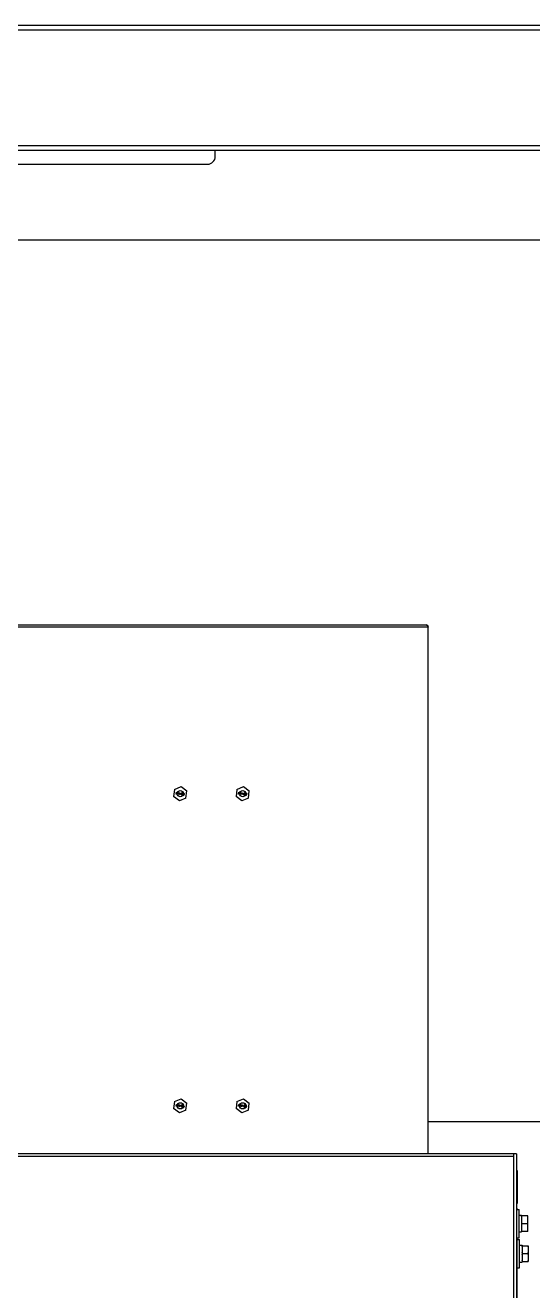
# Model space of a CAD drawing. Header units: millimetres. Extents: x 32496 to 166256, y 3504 to 23939.
# Drawn here: x 40522 to 40847, y 21353 to 22164 of the extents above; entities that cross this region are included whole.
import ezdxf

# ---------------------------------------------------------------- set-up
doc = ezdxf.new("R2010")
doc.units = ezdxf.units.MM
for name, color, linetype in [('2401-00854_BSO-M4-25_1_0', 7, 'Continuous'), ('2401-01144-S-M6-16HWM_1_0', 7, 'Continuous'), ('4215-19366_1_1_0', 7, 'Continuous'), ('4215-19373_1_1_0', 7, 'Continuous'), ('4215-23304_2_1_1_0', 7, 'Continuous'), ('4215-HRQZZ01_1_1_0', 7, 'Continuous'), ('FG-S120X100-_0', 7, 'Continuous'), ('QIAOJIA-1_0', 7, 'Continuous'), ('S04S0230_0', 7, 'Continuous')]:
    doc.layers.add(name, color=color, linetype=linetype)

msp = doc.modelspace()

# ---------------------------------------------------------------- linework, layer by layer
at = {"layer": '2401-00854_BSO-M4-25_1_0', "color": 7, "linetype": 'Continuous'}
for p, q in [((40617.51, 21674.18), (40616.932, 21669.597)), ((40620.612, 21666.806), (40616.932, 21669.597)), ((40617.51, 21674.18), (40621.767, 21675.971)), ((40618.56, 21671.115), (40618.71, 21672.305)), ((40618.709, 21671.096), (40618.56, 21671.115)), ((40618.827, 21672.033), (40618.709, 21671.096)), ((40618.71, 21672.305), (40618.933, 21672.277)), ((40618.827, 21672.033), (40619.056, 21671.052)), ((40619.171, 21671.166), (40618.933, 21672.277)), ((40619.254, 21671.027), (40619.056, 21671.052)), ((40619.677, 21672.184), (40619.171, 21671.166)), ((40619.254, 21671.027), (40619.72, 21671.921)), ((40619.602, 21670.984), (40619.72, 21671.921)), ((40619.751, 21670.965), (40619.602, 21670.984)), ((40619.677, 21672.184), (40619.901, 21672.155)), ((40619.901, 21672.155), (40619.751, 21670.965)), ((40619.994, 21671.294), (40620.013, 21671.446)), ((40620.589, 21671.219), (40619.994, 21671.294)), ((40620.694, 21672.055), (40620.013, 21671.446)), ((40620.186, 21671.425), (40620.669, 21671.853)), ((40620.186, 21671.425), (40620.608, 21671.371)), ((40620.544, 21670.865), (40620.589, 21671.219)), ((40620.693, 21670.846), (40620.544, 21670.865)), ((40620.608, 21671.371), (40620.669, 21671.853)), ((40620.738, 21671.201), (40620.693, 21670.846)), ((40620.694, 21672.055), (40620.843, 21672.037)), ((40620.986, 21671.169), (40620.738, 21671.201)), ((40620.843, 21672.037), (40620.757, 21671.353)), ((40620.757, 21671.353), (40621.005, 21671.321)), ((40621.005, 21671.321), (40620.986, 21671.169)), ((40621.365, 21671.379), (40621.197, 21671.246)), ((40621.197, 21671.246), (40621.219, 21671.217)), ((40621.219, 21671.217), (40621.359, 21671.328)), ((40621.263, 21671.572), (40621.235, 21671.55)), ((40621.235, 21671.55), (40621.365, 21671.379)), ((40621.371, 21671.43), (40621.263, 21671.572)), ((40621.336, 21671.151), (40621.359, 21671.328)), ((40621.386, 21671.145), (40621.336, 21671.151)), ((40621.371, 21671.43), (40621.394, 21671.607)), ((40621.408, 21671.322), (40621.386, 21671.145)), ((40621.394, 21671.607), (40621.443, 21671.601)), ((40621.408, 21671.322), (40621.516, 21671.18)), ((40621.415, 21671.373), (40621.583, 21671.506)), ((40621.544, 21671.202), (40621.415, 21671.373)), ((40621.443, 21671.601), (40621.421, 21671.423)), ((40621.561, 21671.534), (40621.421, 21671.423)), ((40621.516, 21671.18), (40621.544, 21671.202)), ((40621.583, 21671.506), (40621.561, 21671.534)), ((40621.685, 21670.721), (40621.701, 21670.848)), ((40622.578, 21670.608), (40621.685, 21670.721)), ((40622.476, 21671.393), (40621.701, 21670.848)), ((40621.767, 21675.971), (40625.447, 21673.179)), ((40621.863, 21671.728), (40621.825, 21671.63)), ((40621.949, 21671.614), (40621.825, 21671.63)), ((40621.975, 21671.817), (40621.863, 21671.728)), ((40621.9, 21670.823), (40622.59, 21671.302)), ((40621.9, 21670.823), (40622.594, 21670.735)), ((40621.949, 21671.614), (40622.008, 21671.684)), ((40622.08, 21671.855), (40621.975, 21671.817)), ((40622.008, 21671.684), (40622.089, 21671.725)), ((40622.257, 21671.858), (40622.08, 21671.855)), ((40622.089, 21671.725), (40622.216, 21671.735)), ((40622.315, 21671.722), (40622.216, 21671.735)), ((40622.257, 21671.858), (40622.356, 21671.846)), ((40622.315, 21671.722), (40622.436, 21671.681)), ((40622.502, 21671.802), (40622.356, 21671.846)), ((40622.436, 21671.681), (40622.504, 21671.621)), ((40622.538, 21671.488), (40622.476, 21671.393)), ((40622.595, 21671.739), (40622.502, 21671.802)), ((40622.504, 21671.621), (40622.544, 21671.539)), ((40622.538, 21671.488), (40622.544, 21671.539)), ((40622.594, 21670.735), (40622.578, 21670.608)), ((40622.59, 21671.302), (40622.649, 21671.372)), ((40622.681, 21671.625), (40622.595, 21671.739)), ((40622.649, 21671.372), (40622.687, 21671.47)), ((40622.693, 21671.52), (40622.681, 21671.625)), ((40622.693, 21671.52), (40622.687, 21671.47)), ((40622.815, 21670.887), (40622.852, 21670.78)), ((40622.815, 21670.887), (40622.964, 21670.869)), ((40622.844, 21671.115), (40622.927, 21671.774)), ((40623.017, 21671.094), (40622.844, 21671.115)), ((40622.852, 21670.78), (40622.913, 21670.669)), ((40622.913, 21670.669), (40623.028, 21670.578)), ((40622.927, 21671.774), (40623.77, 21671.668)), ((40623.001, 21670.761), (40622.964, 21670.869)), ((40623.035, 21671.632), (40622.984, 21671.226)), ((40623.117, 21671.287), (40622.984, 21671.226)), ((40623.069, 21670.701), (40623.001, 21670.761)), ((40623.017, 21671.094), (40623.126, 21671.157)), ((40623.028, 21670.578), (40623.149, 21670.537)), ((40623.754, 21671.541), (40623.035, 21671.632)), ((40623.165, 21670.663), (40623.069, 21670.701)), ((40623.244, 21671.297), (40623.117, 21671.287)), ((40623.126, 21671.157), (40623.228, 21671.17)), ((40623.297, 21670.518), (40623.149, 21670.537)), ((40623.165, 21670.663), (40623.313, 21670.644)), ((40623.377, 21671.151), (40623.228, 21671.17)), ((40623.244, 21671.297), (40623.393, 21671.278)), ((40623.297, 21670.518), (40623.425, 21670.528)), ((40623.416, 21670.657), (40623.313, 21670.644)), ((40623.377, 21671.151), (40623.473, 21671.113)), ((40623.514, 21671.237), (40623.393, 21671.278)), ((40623.497, 21670.699), (40623.416, 21670.657)), ((40623.425, 21670.528), (40623.558, 21670.588)), ((40623.473, 21671.113), (40623.541, 21671.053)), ((40623.556, 21670.768), (40623.497, 21670.699)), ((40623.629, 21671.145), (40623.514, 21671.237)), ((40623.541, 21671.053), (40623.581, 21670.971)), ((40623.59, 21670.841), (40623.556, 21670.768)), ((40623.558, 21670.588), (40623.645, 21670.68)), ((40623.581, 21670.971), (40623.597, 21670.892)), ((40623.59, 21670.841), (40623.597, 21670.892)), ((40623.69, 21671.034), (40623.629, 21671.145)), ((40623.645, 21670.68), (40623.711, 21670.8)), ((40623.724, 21670.902), (40623.69, 21671.034)), ((40623.724, 21670.902), (40623.711, 21670.8)), ((40623.77, 21671.668), (40623.754, 21671.541)), ((40624.87, 21668.597), (40625.447, 21673.179)), ((40657.51, 21674.18), (40656.932, 21669.597)), ((40660.612, 21666.806), (40656.932, 21669.597)), ((40657.51, 21674.18), (40661.767, 21675.971)), ((40658.56, 21671.115), (40658.71, 21672.305)), ((40658.709, 21671.096), (40658.56, 21671.115)), ((40658.827, 21672.033), (40658.709, 21671.096)), ((40658.71, 21672.305), (40658.933, 21672.277)), ((40658.827, 21672.033), (40659.056, 21671.052)), ((40659.171, 21671.166), (40658.933, 21672.277)), ((40659.254, 21671.027), (40659.056, 21671.052)), ((40659.677, 21672.184), (40659.171, 21671.166)), ((40659.254, 21671.027), (40659.72, 21671.921)), ((40659.602, 21670.984), (40659.72, 21671.921)), ((40659.751, 21670.965), (40659.602, 21670.984)), ((40659.677, 21672.184), (40659.901, 21672.155)), ((40659.901, 21672.155), (40659.751, 21670.965)), ((40659.994, 21671.294), (40660.013, 21671.446)), ((40660.589, 21671.219), (40659.994, 21671.294)), ((40660.694, 21672.055), (40660.013, 21671.446)), ((40660.186, 21671.425), (40660.669, 21671.853)), ((40660.186, 21671.425), (40660.608, 21671.371)), ((40660.544, 21670.865), (40660.589, 21671.219)), ((40660.693, 21670.846), (40660.544, 21670.865)), ((40660.608, 21671.371), (40660.669, 21671.853)), ((40660.738, 21671.201), (40660.693, 21670.846)), ((40660.694, 21672.055), (40660.843, 21672.037)), ((40660.986, 21671.169), (40660.738, 21671.201)), ((40660.843, 21672.037), (40660.757, 21671.353)), ((40660.757, 21671.353), (40661.005, 21671.321)), ((40661.005, 21671.321), (40660.986, 21671.169)), ((40661.365, 21671.379), (40661.197, 21671.246)), ((40661.197, 21671.246), (40661.219, 21671.217)), ((40661.219, 21671.217), (40661.359, 21671.328)), ((40661.263, 21671.572), (40661.235, 21671.55)), ((40661.235, 21671.55), (40661.365, 21671.379)), ((40661.371, 21671.43), (40661.263, 21671.572)), ((40661.336, 21671.151), (40661.359, 21671.328)), ((40661.386, 21671.145), (40661.336, 21671.151)), ((40661.371, 21671.43), (40661.394, 21671.607)), ((40661.408, 21671.322), (40661.386, 21671.145)), ((40661.394, 21671.607), (40661.443, 21671.601)), ((40661.408, 21671.322), (40661.516, 21671.18)), ((40661.415, 21671.373), (40661.583, 21671.506)), ((40661.544, 21671.202), (40661.415, 21671.373)), ((40661.443, 21671.601), (40661.421, 21671.423)), ((40661.561, 21671.534), (40661.421, 21671.423)), ((40661.516, 21671.18), (40661.544, 21671.202)), ((40661.583, 21671.506), (40661.561, 21671.534)), ((40661.685, 21670.721), (40661.701, 21670.848)), ((40662.578, 21670.608), (40661.685, 21670.721)), ((40662.476, 21671.393), (40661.701, 21670.848)), ((40661.767, 21675.971), (40665.447, 21673.179)), ((40661.863, 21671.728), (40661.825, 21671.63)), ((40661.949, 21671.614), (40661.825, 21671.63)), ((40661.975, 21671.817), (40661.863, 21671.728)), ((40661.9, 21670.823), (40662.59, 21671.302)), ((40661.9, 21670.823), (40662.594, 21670.735)), ((40661.949, 21671.614), (40662.008, 21671.684)), ((40662.08, 21671.855), (40661.975, 21671.817)), ((40662.008, 21671.684), (40662.089, 21671.725)), ((40662.257, 21671.858), (40662.08, 21671.855)), ((40662.089, 21671.725), (40662.216, 21671.735)), ((40662.315, 21671.722), (40662.216, 21671.735)), ((40662.257, 21671.858), (40662.356, 21671.846)), ((40662.315, 21671.722), (40662.436, 21671.681)), ((40662.502, 21671.802), (40662.356, 21671.846)), ((40662.436, 21671.681), (40662.504, 21671.621)), ((40662.538, 21671.488), (40662.476, 21671.393)), ((40662.595, 21671.739), (40662.502, 21671.802)), ((40662.504, 21671.621), (40662.544, 21671.539)), ((40662.538, 21671.488), (40662.544, 21671.539)), ((40662.594, 21670.735), (40662.578, 21670.608)), ((40662.59, 21671.302), (40662.649, 21671.372)), ((40662.681, 21671.625), (40662.595, 21671.739)), ((40662.649, 21671.372), (40662.687, 21671.47)), ((40662.693, 21671.52), (40662.681, 21671.625)), ((40662.693, 21671.52), (40662.687, 21671.47)), ((40662.815, 21670.887), (40662.852, 21670.78)), ((40662.815, 21670.887), (40662.964, 21670.869)), ((40662.844, 21671.115), (40662.927, 21671.774)), ((40663.017, 21671.094), (40662.844, 21671.115)), ((40662.852, 21670.78), (40662.913, 21670.669)), ((40662.913, 21670.669), (40663.028, 21670.578)), ((40662.927, 21671.774), (40663.77, 21671.668)), ((40663.001, 21670.761), (40662.964, 21670.869)), ((40663.035, 21671.632), (40662.984, 21671.226)), ((40663.117, 21671.287), (40662.984, 21671.226)), ((40663.069, 21670.701), (40663.001, 21670.761)), ((40663.017, 21671.094), (40663.126, 21671.157)), ((40663.028, 21670.578), (40663.149, 21670.537)), ((40663.754, 21671.541), (40663.035, 21671.632)), ((40663.165, 21670.663), (40663.069, 21670.701)), ((40663.244, 21671.297), (40663.117, 21671.287)), ((40663.126, 21671.157), (40663.228, 21671.17)), ((40663.297, 21670.518), (40663.149, 21670.537)), ((40663.165, 21670.663), (40663.313, 21670.644)), ((40663.377, 21671.151), (40663.228, 21671.17)), ((40663.244, 21671.297), (40663.393, 21671.278)), ((40663.297, 21670.518), (40663.425, 21670.528)), ((40663.416, 21670.657), (40663.313, 21670.644)), ((40663.377, 21671.151), (40663.473, 21671.113)), ((40663.514, 21671.237), (40663.393, 21671.278)), ((40663.497, 21670.699), (40663.416, 21670.657)), ((40663.425, 21670.528), (40663.558, 21670.588)), ((40663.473, 21671.113), (40663.541, 21671.053)), ((40663.556, 21670.768), (40663.497, 21670.699)), ((40663.629, 21671.145), (40663.514, 21671.237)), ((40663.541, 21671.053), (40663.581, 21670.971)), ((40663.59, 21670.841), (40663.556, 21670.768)), ((40663.558, 21670.588), (40663.645, 21670.68)), ((40663.581, 21670.971), (40663.597, 21670.892)), ((40663.59, 21670.841), (40663.597, 21670.892)), ((40663.69, 21671.034), (40663.629, 21671.145)), ((40663.645, 21670.68), (40663.711, 21670.8)), ((40663.724, 21670.902), (40663.69, 21671.034)), ((40663.724, 21670.902), (40663.711, 21670.8)), ((40663.77, 21671.668), (40663.754, 21671.541)), ((40664.87, 21668.597), (40665.447, 21673.179)), ((40624.87, 21668.597), (40620.612, 21666.806)), ((40664.87, 21668.597), (40660.612, 21666.806)), ((40617.51, 21474.18), (40621.767, 21475.971)), ((40621.767, 21475.971), (40625.447, 21473.179)), ((40657.51, 21474.18), (40661.767, 21475.971)), ((40661.767, 21475.971), (40665.447, 21473.179)), ((40617.51, 21474.18), (40616.932, 21469.597)), ((40620.612, 21466.806), (40616.932, 21469.597)), ((40618.56, 21471.115), (40618.71, 21472.305)), ((40618.709, 21471.096), (40618.56, 21471.115)), ((40618.827, 21472.033), (40618.709, 21471.096)), ((40618.71, 21472.305), (40618.933, 21472.277)), ((40618.827, 21472.033), (40619.056, 21471.052)), ((40619.171, 21471.166), (40618.933, 21472.277)), ((40619.254, 21471.027), (40619.056, 21471.052)), ((40619.677, 21472.184), (40619.171, 21471.166)), ((40619.254, 21471.027), (40619.72, 21471.921)), ((40619.602, 21470.984), (40619.72, 21471.921)), ((40619.751, 21470.965), (40619.602, 21470.984)), ((40619.677, 21472.184), (40619.901, 21472.155)), ((40619.901, 21472.155), (40619.751, 21470.965)), ((40619.994, 21471.294), (40620.013, 21471.446)), ((40620.589, 21471.219), (40619.994, 21471.294)), ((40620.694, 21472.055), (40620.013, 21471.446)), ((40620.186, 21471.425), (40620.669, 21471.853)), ((40620.186, 21471.425), (40620.608, 21471.371)), ((40620.544, 21470.865), (40620.589, 21471.219)), ((40620.693, 21470.846), (40620.544, 21470.865)), ((40620.608, 21471.371), (40620.669, 21471.853)), ((40624.87, 21468.597), (40620.612, 21466.806)), ((40620.738, 21471.201), (40620.693, 21470.846)), ((40620.694, 21472.055), (40620.843, 21472.037)), ((40620.986, 21471.169), (40620.738, 21471.201)), ((40620.843, 21472.037), (40620.757, 21471.353)), ((40620.757, 21471.353), (40621.005, 21471.321)), ((40621.005, 21471.321), (40620.986, 21471.169)), ((40621.365, 21471.379), (40621.197, 21471.246)), ((40621.197, 21471.246), (40621.219, 21471.217)), ((40621.219, 21471.217), (40621.359, 21471.328)), ((40621.263, 21471.572), (40621.235, 21471.55)), ((40621.235, 21471.55), (40621.365, 21471.379)), ((40621.371, 21471.43), (40621.263, 21471.572)), ((40621.336, 21471.151), (40621.359, 21471.328)), ((40621.386, 21471.145), (40621.336, 21471.151)), ((40621.371, 21471.43), (40621.394, 21471.607)), ((40621.408, 21471.322), (40621.386, 21471.145)), ((40621.394, 21471.607), (40621.443, 21471.601)), ((40621.408, 21471.322), (40621.516, 21471.18)), ((40621.415, 21471.373), (40621.583, 21471.506)), ((40621.544, 21471.202), (40621.415, 21471.373)), ((40621.443, 21471.601), (40621.421, 21471.423)), ((40621.561, 21471.534), (40621.421, 21471.423)), ((40621.516, 21471.18), (40621.544, 21471.202)), ((40621.583, 21471.506), (40621.561, 21471.534)), ((40621.685, 21470.721), (40621.701, 21470.848)), ((40622.578, 21470.608), (40621.685, 21470.721)), ((40622.476, 21471.393), (40621.701, 21470.848)), ((40621.863, 21471.728), (40621.825, 21471.63)), ((40621.949, 21471.614), (40621.825, 21471.63)), ((40621.975, 21471.817), (40621.863, 21471.728)), ((40621.9, 21470.823), (40622.59, 21471.302)), ((40621.9, 21470.823), (40622.594, 21470.735)), ((40621.949, 21471.614), (40622.008, 21471.684)), ((40622.08, 21471.855), (40621.975, 21471.817)), ((40622.008, 21471.684), (40622.089, 21471.725)), ((40622.257, 21471.858), (40622.08, 21471.855)), ((40622.089, 21471.725), (40622.216, 21471.735)), ((40622.315, 21471.722), (40622.216, 21471.735)), ((40622.257, 21471.858), (40622.356, 21471.846)), ((40622.315, 21471.722), (40622.436, 21471.681)), ((40622.502, 21471.802), (40622.356, 21471.846)), ((40622.436, 21471.681), (40622.504, 21471.621)), ((40622.538, 21471.488), (40622.476, 21471.393)), ((40622.595, 21471.739), (40622.502, 21471.802)), ((40622.504, 21471.621), (40622.544, 21471.539)), ((40622.538, 21471.488), (40622.544, 21471.539)), ((40622.594, 21470.735), (40622.578, 21470.608)), ((40622.59, 21471.302), (40622.649, 21471.372)), ((40622.681, 21471.625), (40622.595, 21471.739)), ((40622.649, 21471.372), (40622.687, 21471.47)), ((40622.693, 21471.52), (40622.681, 21471.625)), ((40622.693, 21471.52), (40622.687, 21471.47)), ((40622.815, 21470.887), (40622.852, 21470.78)), ((40622.815, 21470.887), (40622.964, 21470.869)), ((40622.844, 21471.115), (40622.927, 21471.774)), ((40623.017, 21471.094), (40622.844, 21471.115)), ((40622.852, 21470.78), (40622.913, 21470.669)), ((40622.913, 21470.669), (40623.028, 21470.578)), ((40622.927, 21471.774), (40623.77, 21471.668)), ((40623.001, 21470.761), (40622.964, 21470.869)), ((40623.035, 21471.632), (40622.984, 21471.226)), ((40623.117, 21471.287), (40622.984, 21471.226)), ((40623.069, 21470.701), (40623.001, 21470.761)), ((40623.017, 21471.094), (40623.126, 21471.157)), ((40623.028, 21470.578), (40623.149, 21470.537)), ((40623.754, 21471.541), (40623.035, 21471.632)), ((40623.165, 21470.663), (40623.069, 21470.701)), ((40623.244, 21471.297), (40623.117, 21471.287)), ((40623.126, 21471.157), (40623.228, 21471.17)), ((40623.297, 21470.518), (40623.149, 21470.537)), ((40623.165, 21470.663), (40623.313, 21470.644)), ((40623.377, 21471.151), (40623.228, 21471.17)), ((40623.244, 21471.297), (40623.393, 21471.278)), ((40623.297, 21470.518), (40623.425, 21470.528)), ((40623.416, 21470.657), (40623.313, 21470.644)), ((40623.377, 21471.151), (40623.473, 21471.113)), ((40623.514, 21471.237), (40623.393, 21471.278)), ((40623.497, 21470.699), (40623.416, 21470.657)), ((40623.425, 21470.528), (40623.558, 21470.588)), ((40623.473, 21471.113), (40623.541, 21471.053)), ((40623.556, 21470.768), (40623.497, 21470.699)), ((40623.629, 21471.145), (40623.514, 21471.237)), ((40623.541, 21471.053), (40623.581, 21470.971)), ((40623.59, 21470.841), (40623.556, 21470.768)), ((40623.558, 21470.588), (40623.645, 21470.68)), ((40623.581, 21470.971), (40623.597, 21470.892)), ((40623.59, 21470.841), (40623.597, 21470.892)), ((40623.69, 21471.034), (40623.629, 21471.145)), ((40623.645, 21470.68), (40623.711, 21470.8)), ((40623.724, 21470.902), (40623.69, 21471.034)), ((40623.724, 21470.902), (40623.711, 21470.8)), ((40623.77, 21471.668), (40623.754, 21471.541)), ((40624.87, 21468.597), (40625.447, 21473.179)), ((40657.51, 21474.18), (40656.932, 21469.597)), ((40660.612, 21466.806), (40656.932, 21469.597)), ((40658.56, 21471.115), (40658.71, 21472.305)), ((40658.709, 21471.096), (40658.56, 21471.115)), ((40658.827, 21472.033), (40658.709, 21471.096)), ((40658.71, 21472.305), (40658.933, 21472.277)), ((40658.827, 21472.033), (40659.056, 21471.052)), ((40659.171, 21471.166), (40658.933, 21472.277)), ((40659.254, 21471.027), (40659.056, 21471.052)), ((40659.677, 21472.184), (40659.171, 21471.166)), ((40659.254, 21471.027), (40659.72, 21471.921)), ((40659.602, 21470.984), (40659.72, 21471.921)), ((40659.751, 21470.965), (40659.602, 21470.984)), ((40659.677, 21472.184), (40659.901, 21472.155)), ((40659.901, 21472.155), (40659.751, 21470.965)), ((40659.994, 21471.294), (40660.013, 21471.446)), ((40660.589, 21471.219), (40659.994, 21471.294)), ((40660.694, 21472.055), (40660.013, 21471.446)), ((40660.186, 21471.425), (40660.669, 21471.853)), ((40660.186, 21471.425), (40660.608, 21471.371)), ((40660.544, 21470.865), (40660.589, 21471.219)), ((40660.693, 21470.846), (40660.544, 21470.865)), ((40660.608, 21471.371), (40660.669, 21471.853)), ((40664.87, 21468.597), (40660.612, 21466.806)), ((40660.738, 21471.201), (40660.693, 21470.846)), ((40660.694, 21472.055), (40660.843, 21472.037)), ((40660.986, 21471.169), (40660.738, 21471.201)), ((40660.843, 21472.037), (40660.757, 21471.353)), ((40660.757, 21471.353), (40661.005, 21471.321)), ((40661.005, 21471.321), (40660.986, 21471.169)), ((40661.365, 21471.379), (40661.197, 21471.246)), ((40661.197, 21471.246), (40661.219, 21471.217)), ((40661.219, 21471.217), (40661.359, 21471.328)), ((40661.263, 21471.572), (40661.235, 21471.55)), ((40661.235, 21471.55), (40661.365, 21471.379)), ((40661.371, 21471.43), (40661.263, 21471.572)), ((40661.336, 21471.151), (40661.359, 21471.328)), ((40661.386, 21471.145), (40661.336, 21471.151)), ((40661.371, 21471.43), (40661.394, 21471.607)), ((40661.408, 21471.322), (40661.386, 21471.145)), ((40661.394, 21471.607), (40661.443, 21471.601)), ((40661.408, 21471.322), (40661.516, 21471.18)), ((40661.415, 21471.373), (40661.583, 21471.506)), ((40661.544, 21471.202), (40661.415, 21471.373)), ((40661.443, 21471.601), (40661.421, 21471.423)), ((40661.561, 21471.534), (40661.421, 21471.423)), ((40661.516, 21471.18), (40661.544, 21471.202)), ((40661.583, 21471.506), (40661.561, 21471.534)), ((40661.685, 21470.721), (40661.701, 21470.848)), ((40662.578, 21470.608), (40661.685, 21470.721)), ((40662.476, 21471.393), (40661.701, 21470.848)), ((40661.863, 21471.728), (40661.825, 21471.63)), ((40661.949, 21471.614), (40661.825, 21471.63)), ((40661.975, 21471.817), (40661.863, 21471.728)), ((40661.9, 21470.823), (40662.59, 21471.302)), ((40661.9, 21470.823), (40662.594, 21470.735)), ((40661.949, 21471.614), (40662.008, 21471.684)), ((40662.08, 21471.855), (40661.975, 21471.817)), ((40662.008, 21471.684), (40662.089, 21471.725)), ((40662.257, 21471.858), (40662.08, 21471.855)), ((40662.089, 21471.725), (40662.216, 21471.735)), ((40662.315, 21471.722), (40662.216, 21471.735)), ((40662.257, 21471.858), (40662.356, 21471.846)), ((40662.315, 21471.722), (40662.436, 21471.681)), ((40662.502, 21471.802), (40662.356, 21471.846)), ((40662.436, 21471.681), (40662.504, 21471.621)), ((40662.538, 21471.488), (40662.476, 21471.393)), ((40662.595, 21471.739), (40662.502, 21471.802)), ((40662.504, 21471.621), (40662.544, 21471.539)), ((40662.538, 21471.488), (40662.544, 21471.539)), ((40662.594, 21470.735), (40662.578, 21470.608)), ((40662.59, 21471.302), (40662.649, 21471.372)), ((40662.681, 21471.625), (40662.595, 21471.739)), ((40662.649, 21471.372), (40662.687, 21471.47)), ((40662.693, 21471.52), (40662.681, 21471.625)), ((40662.693, 21471.52), (40662.687, 21471.47)), ((40662.815, 21470.887), (40662.852, 21470.78)), ((40662.815, 21470.887), (40662.964, 21470.869)), ((40662.844, 21471.115), (40662.927, 21471.774)), ((40663.017, 21471.094), (40662.844, 21471.115)), ((40662.852, 21470.78), (40662.913, 21470.669)), ((40662.913, 21470.669), (40663.028, 21470.578)), ((40662.927, 21471.774), (40663.77, 21471.668)), ((40663.001, 21470.761), (40662.964, 21470.869)), ((40663.035, 21471.632), (40662.984, 21471.226)), ((40663.117, 21471.287), (40662.984, 21471.226)), ((40663.069, 21470.701), (40663.001, 21470.761)), ((40663.017, 21471.094), (40663.126, 21471.157)), ((40663.028, 21470.578), (40663.149, 21470.537)), ((40663.754, 21471.541), (40663.035, 21471.632)), ((40663.165, 21470.663), (40663.069, 21470.701)), ((40663.244, 21471.297), (40663.117, 21471.287)), ((40663.126, 21471.157), (40663.228, 21471.17)), ((40663.297, 21470.518), (40663.149, 21470.537)), ((40663.165, 21470.663), (40663.313, 21470.644)), ((40663.377, 21471.151), (40663.228, 21471.17)), ((40663.244, 21471.297), (40663.393, 21471.278)), ((40663.297, 21470.518), (40663.425, 21470.528)), ((40663.416, 21470.657), (40663.313, 21470.644)), ((40663.377, 21471.151), (40663.473, 21471.113)), ((40663.514, 21471.237), (40663.393, 21471.278)), ((40663.497, 21470.699), (40663.416, 21470.657)), ((40663.425, 21470.528), (40663.558, 21470.588)), ((40663.473, 21471.113), (40663.541, 21471.053)), ((40663.556, 21470.768), (40663.497, 21470.699)), ((40663.629, 21471.145), (40663.514, 21471.237)), ((40663.541, 21471.053), (40663.581, 21470.971)), ((40663.59, 21470.841), (40663.556, 21470.768)), ((40663.558, 21470.588), (40663.645, 21470.68)), ((40663.581, 21470.971), (40663.597, 21470.892)), ((40663.59, 21470.841), (40663.597, 21470.892)), ((40663.69, 21471.034), (40663.629, 21471.145)), ((40663.645, 21470.68), (40663.711, 21470.8)), ((40663.724, 21470.902), (40663.69, 21471.034)), ((40663.724, 21470.902), (40663.711, 21470.8)), ((40663.77, 21471.668), (40663.754, 21471.541)), ((40664.87, 21468.597), (40665.447, 21473.179))]:
    msp.add_line(p, q, dxfattribs=at)
at = {"layer": '2401-01144-S-M6-16HWM_1_0', "color": 7, "linetype": 'Continuous'}
for p, q in [((40836.64, 21404.888), (40838.24, 21404.888)), ((40838.24, 21386.888), (40838.24, 21404.888)), ((40838.24, 21401.238), (40839.84, 21401.238)), ((40839.84, 21401.238), (40839.84, 21390.538)), ((40843.84, 21400.888), (40839.84, 21400.888)), ((40840.14, 21395.888), (40843.54, 21395.888)), ((40843.84, 21390.888), (40843.84, 21400.888)), ((40836.64, 21386.888), (40838.24, 21386.888)), ((40836.94, 21385.638), (40838.54, 21385.638)), ((40838.24, 21390.538), (40839.84, 21390.538)), ((40838.54, 21367.638), (40838.54, 21385.638)), ((40843.84, 21390.888), (40839.84, 21390.888)), ((40838.54, 21381.988), (40840.14, 21381.988)), ((40840.14, 21381.988), (40840.14, 21371.288)), ((40840.44, 21381.679), (40843.84, 21381.679)), ((40844.14, 21381.67), (40844.14, 21371.606)), ((40838.54, 21371.288), (40840.14, 21371.288)), ((40840.44, 21376.722), (40843.84, 21376.722)), ((40840.44, 21371.68), (40843.84, 21371.68)), ((40840.44, 21371.597), (40843.84, 21371.597)), ((40836.94, 21367.638), (40838.54, 21367.638))]:
    msp.add_line(p, q, dxfattribs=at)
for points, knots in [([(40839.84, 21400.317), (40839.863, 21400.365), (40839.956, 21400.559), (40840.059, 21400.748), (40840.14, 21400.888)], [0, 0, 0, 0, 0.2491573, 1, 1, 1, 1]), ([(40840.14, 21395.888), (40840.113, 21395.935), (40840.007, 21396.122), (40839.908, 21396.314), (40839.84, 21396.46)], [0, 0, 0, 0, 0.2508769, 1, 1, 1, 1]), ([(40839.84, 21395.317), (40839.863, 21395.365), (40839.956, 21395.559), (40840.059, 21395.748), (40840.14, 21395.888)], [0, 0, 0, 0, 0.2491573, 1, 1, 1, 1]), ([(40843.84, 21400.317), (40843.817, 21400.365), (40843.723, 21400.559), (40843.621, 21400.748), (40843.54, 21400.888)], [0, 0, 0, 0, 0.249157, 1, 1, 1, 1]), ([(40843.54, 21395.888), (40843.567, 21395.935), (40843.673, 21396.122), (40843.771, 21396.314), (40843.84, 21396.46)], [0, 0, 0, 0, 0.2508774, 1, 1, 1, 1]), ([(40843.84, 21395.317), (40843.817, 21395.365), (40843.723, 21395.559), (40843.621, 21395.748), (40843.54, 21395.888)], [0, 0, 0, 0, 0.249157, 1, 1, 1, 1]), ([(40840.14, 21390.888), (40840.113, 21390.935), (40840.007, 21391.122), (40839.908, 21391.314), (40839.84, 21391.46)], [0, 0, 0, 0, 0.2508769, 1, 1, 1, 1]), ([(40843.54, 21390.888), (40843.567, 21390.935), (40843.673, 21391.122), (40843.771, 21391.314), (40843.84, 21391.46)], [0, 0, 0, 0, 0.2508774, 1, 1, 1, 1]), ([(40840.44, 21381.679), (40840.413, 21381.679), (40840.313, 21381.676), (40840.213, 21381.673), (40840.14, 21381.67)], [0, 0, 0, 0, 0.2655009, 1, 1, 1, 1]), ([(40840.14, 21381.113), (40840.163, 21381.161), (40840.256, 21381.353), (40840.359, 21381.541), (40840.44, 21381.679)], [0, 0, 0, 0, 0.2491014, 1, 1, 1, 1]), ([(40843.84, 21381.679), (40843.866, 21381.679), (40843.966, 21381.676), (40844.066, 21381.673), (40844.14, 21381.67)], [0, 0, 0, 0, 0.2655023, 1, 1, 1, 1]), ([(40844.14, 21381.113), (40844.117, 21381.161), (40844.023, 21381.353), (40843.921, 21381.541), (40843.84, 21381.679)], [0, 0, 0, 0, 0.249101, 1, 1, 1, 1]), ([(40840.44, 21376.722), (40840.413, 21376.768), (40840.307, 21376.954), (40840.208, 21377.144), (40840.14, 21377.288)], [0, 0, 0, 0, 0.250932, 1, 1, 1, 1]), ([(40840.14, 21376.146), (40840.163, 21376.195), (40840.256, 21376.39), (40840.359, 21376.581), (40840.44, 21376.722)], [0, 0, 0, 0, 0.2492109, 1, 1, 1, 1]), ([(40840.44, 21371.68), (40840.413, 21371.728), (40840.307, 21371.917), (40840.208, 21372.11), (40840.14, 21372.257)], [0, 0, 0, 0, 0.2508241, 1, 1, 1, 1]), ([(40840.14, 21371.671), (40840.163, 21371.672), (40840.263, 21371.675), (40840.363, 21371.678), (40840.44, 21371.68)], [0, 0, 0, 0, 0.2337023, 1, 1, 1, 1]), ([(40840.44, 21371.597), (40840.413, 21371.598), (40840.313, 21371.601), (40840.213, 21371.604), (40840.14, 21371.606)], [0, 0, 0, 0, 0.2655009, 1, 1, 1, 1]), ([(40843.84, 21376.722), (40843.867, 21376.768), (40843.973, 21376.954), (40844.071, 21377.144), (40844.14, 21377.288)], [0, 0, 0, 0, 0.2509325, 1, 1, 1, 1]), ([(40844.14, 21376.146), (40844.117, 21376.195), (40844.023, 21376.39), (40843.921, 21376.581), (40843.84, 21376.722)], [0, 0, 0, 0, 0.2492105, 1, 1, 1, 1]), ([(40843.84, 21371.68), (40843.867, 21371.728), (40843.973, 21371.917), (40844.071, 21372.11), (40844.14, 21372.257)], [0, 0, 0, 0, 0.2508246, 1, 1, 1, 1]), ([(40844.14, 21371.671), (40844.116, 21371.672), (40844.016, 21371.675), (40843.916, 21371.678), (40843.84, 21371.68)], [0, 0, 0, 0, 0.2337031, 1, 1, 1, 1]), ([(40843.84, 21371.597), (40843.866, 21371.598), (40843.966, 21371.601), (40844.066, 21371.604), (40844.14, 21371.606)], [0, 0, 0, 0, 0.2655023, 1, 1, 1, 1])]:
    msp.add_open_spline(points, degree=3, knots=knots, dxfattribs=at)
at = {"layer": '4215-19366_1_1_0', "color": 7, "linetype": 'Continuous'}
for p, q in [((40836.64, 21405.888), (40836.94, 21405.888)), ((40836.94, 21404.888), (40836.94, 21405.888)), ((40836.94, 21318.888), (40836.94, 21386.888))]:
    msp.add_line(p, q, dxfattribs=at)
at = {"layer": '4215-19373_1_1_0', "color": 7, "linetype": 'Continuous'}
for p, q in [((40836.64, 21429.888), (40836.94, 21429.888)), ((40836.94, 21429.888), (40836.94, 21408.888)), ((40836.94, 21408.888), (40836.64, 21408.888))]:
    msp.add_line(p, q, dxfattribs=at)
at = {"layer": '4215-19373_1_1_0', "color": 9, "linetype": 'Continuous'}
msp.add_line((40836.64, 21410.088), (40836.94, 21410.088), dxfattribs=at)
at = {"layer": '4215-19373_1_1_0', "color": 7, "linetype": 'Continuous'}
msp.add_arc((40834.94, 21428.888), 2, 30.000812, 31.600091, dxfattribs=at)
at = {"layer": '4215-23304_2_1_1_0', "color": 7, "linetype": 'Continuous'}
for p, q in [((40836.64, 21440.638), (40158.64, 21440.638)), ((40834.94, 21438.938), (40834.94, 21440.638)), ((40836.64, 21440.638), (40836.64, 20119.138))]:
    msp.add_line(p, q, dxfattribs=at)
at = {"layer": '4215-23304_2_1_1_0', "color": 9, "linetype": 'Continuous'}
for p, q in [((40834.94, 21438.938), (40158.64, 21438.938)), ((40834.94, 20120.838), (40834.94, 21438.938))]:
    msp.add_line(p, q, dxfattribs=at)
at = {"layer": '4215-HRQZZ01_1_1_0', "color": 9, "linetype": 'Continuous'}
msp.add_line((40780.09, 21778.188), (40162.29, 21778.188), dxfattribs=at)
at = {"layer": '4215-HRQZZ01_1_1_0', "color": 7, "linetype": 'Continuous'}
for p, q in [((40163.69, 21779.588), (40778.69, 21779.588)), ((40780.09, 21440.638), (40780.09, 21778.188))]:
    msp.add_line(p, q, dxfattribs=at)
for centre in [(40621.19, 21671.388), (40661.19, 21671.388), (40621.19, 21471.388), (40661.19, 21471.388)]:
    msp.add_circle(centre, 2, dxfattribs=at)
msp.add_arc((40778.69, 21778.188), 1.4, 0, 90, dxfattribs=at)
msp.add_open_spline([(40778.69, 21779.588), (40778.749, 21779.588), (40778.873, 21779.568), (40779.051, 21779.483), (40779.226, 21779.35), (40779.469, 21779.103), (40779.758, 21778.709), (40779.975, 21778.368), (40780.09, 21778.188)], degree=3, knots=[0, 0, 0, 0, 0.086372, 0.1805792, 0.2865927, 0.4073121, 0.6871387, 1, 1, 1, 1], dxfattribs=at)
at = {"layer": 'FG-S120X100-_0', "color": 7, "linetype": 'Continuous'}
for p, q in [((40643.64, 22079.888), (40643.64, 22083.888)), ((40172.64, 22074.888), (40638.64, 22074.888))]:
    msp.add_line(p, q, dxfattribs=at)
msp.add_arc((40638.64, 22079.888), 5, 270, 0, dxfattribs=at)
at = {"layer": 'QIAOJIA-1_0', "color": 7, "linetype": 'Continuous'}
for p, q in [((42904.44, 22026.088), (40244.14, 22026.088)), ((40915.54, 21461.088), (40780.09, 21461.088))]:
    msp.add_line(p, q, dxfattribs=at)
at = {"layer": 'S04S0230_0', "color": 7, "linetype": 'Continuous'}
for p, q in [((40172.64, 22163.888), (52008.64, 22163.888)), ((40172.64, 22083.888), (52008.64, 22083.888))]:
    msp.add_line(p, q, dxfattribs=at)
at = {"layer": 'S04S0230_0', "color": 9, "linetype": 'Continuous'}
for p, q in [((40172.64, 22160.888), (52008.64, 22160.888)), ((40172.64, 22086.888), (52008.64, 22086.888))]:
    msp.add_line(p, q, dxfattribs=at)

doc.saveas('drawing.dxf')
